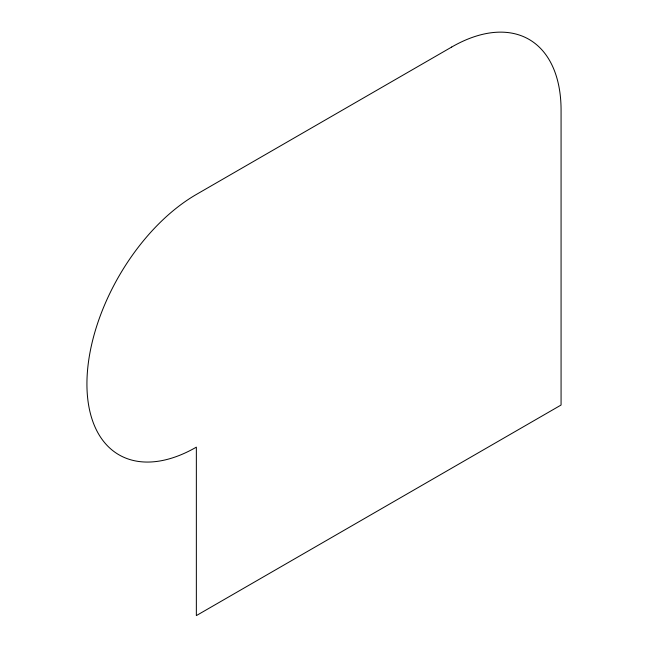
<?xml version="1.0" encoding="UTF-8"?>
<svg xmlns="http://www.w3.org/2000/svg" width="648" height="648" viewBox="0 0 648 648"><rect width="100%" height="100%" fill="white"/><g stroke="black" fill="none" stroke-linecap="round" stroke-linejoin="round"><path stroke-width="0.97" d="M451.648 47.061L196.352 194.457A154.734 89.335 -60 0 0 86.929 383.972A154.734 89.335 -60 0 0 196.352 447.144L196.352 615.6L561.071 405.032L561.071 110.233A154.734 89.335 -60 0 0 451.648 47.061"/></g></svg>
